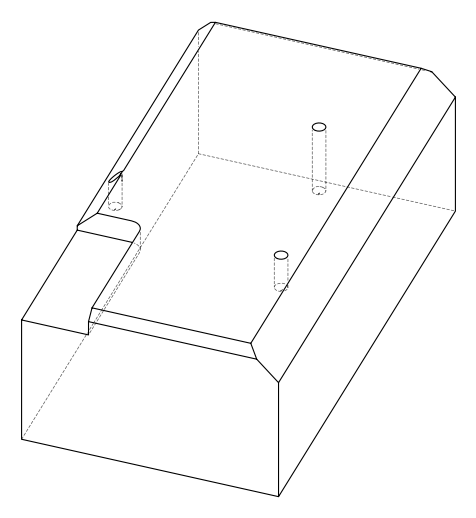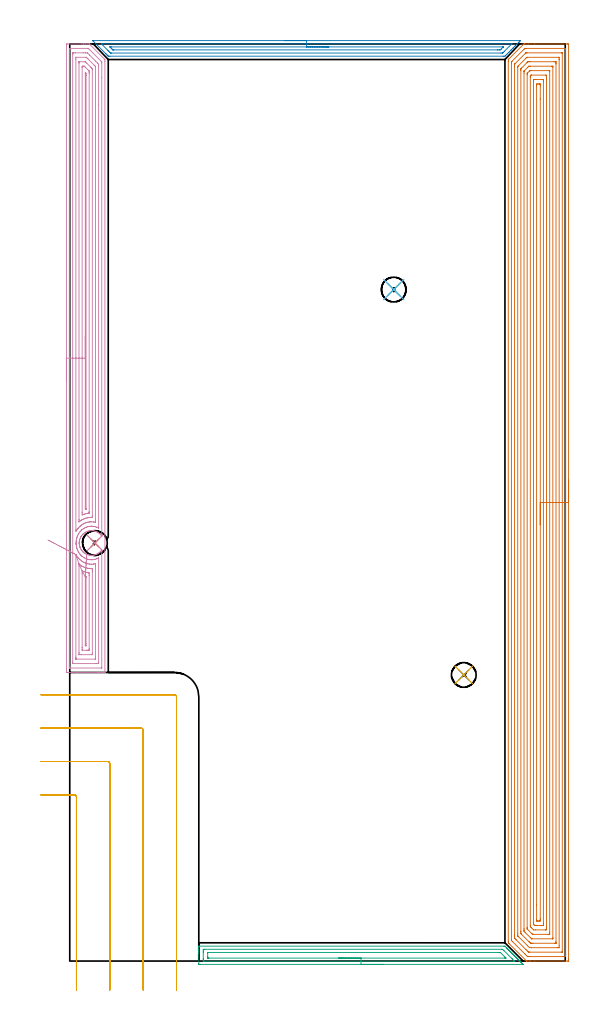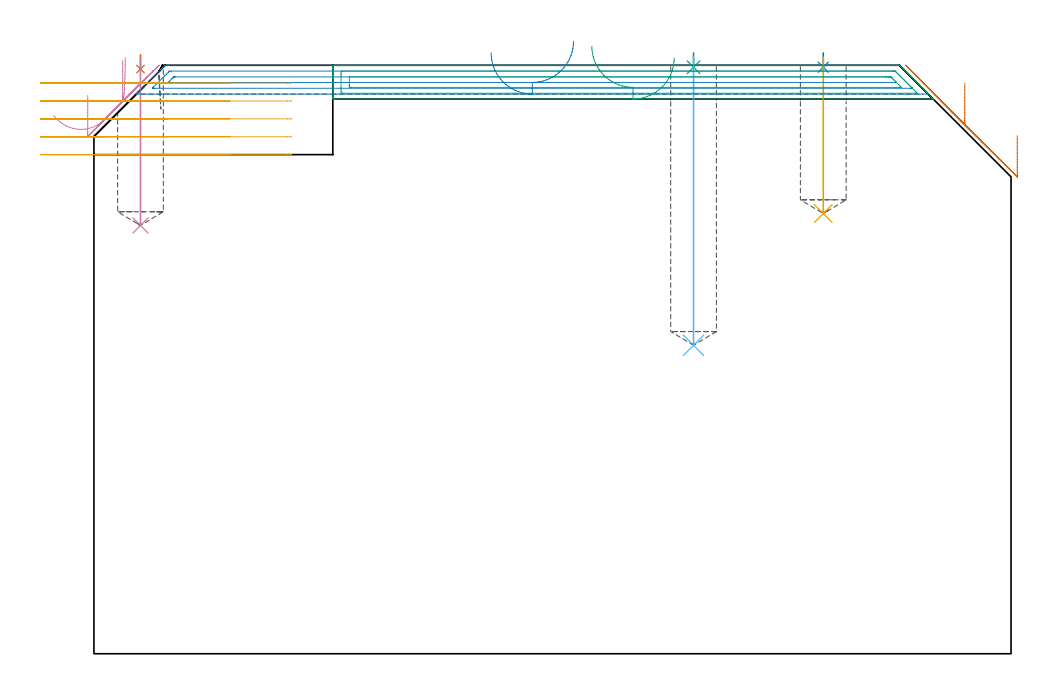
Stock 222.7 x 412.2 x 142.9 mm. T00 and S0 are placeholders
(PLAN: 11 operations, 3 tool changes, 64.4 min)
(1 SPOT_DRILL | STEP1POCKET | NXT0321_9005460120000 | 0.03 min | 10 mm3)
(2 SPOT_DRILL_1 | STEP1POCKET_1 | NXT0321_9005460120000 | 0.03 min | 1 mm3)
(3 SPOT_DRILL_2 | STEP1POCKET_2 | NXT0321_9005460120000 | 0.03 min | 1 mm3)
(4 DRILL_BLIND_HOLE_INTO_CENTER | STEP1POCKET | UGT0301_222 | 0.16 min | 3526 mm3)
(5 DRILL_BLIND_HOLE_INTO_CENTER_1 | STEP1POCKET_1 | UGT0301_222 | 0.15 min | 3253 mm3)
(6 DRILL_BLIND_HOLE_INTO_CENTER_2 | STEP1POCKET_2 | UGT0301_222 | 0.28 min | 6336 mm3)
(7 AREA_MILL | FG_CHAMFER_SURFACE | UGT0205_001 | 33.17 min | 151365 mm3)
(8 AREA_MILL_1 | FG_CHAMFER_SURFACE_1 | UGT0205_001 | 4.64 min | 4696 mm3)
(9 AREA_MILL_2 | FG_CHAMFER_SURFACE_2 | UGT0205_001 | 3.64 min | 4889 mm3)
(10 AREA_MILL_3 | FG_CHAMFER_SURFACE_3 | UGT0205_001 | 15.81 min | 42612 mm3)
(11 MILL_CORNER_NOTCH_RECTANGULAR | CORNER_NOTCH_RECTANGULAR | UGT0201_104 | Follow Part, ap 5, ae 75% | 6.49 min | 161397 mm3)
(TOOL NXT0321_9005460120000 | NC Spot Drill, 142deg, 12mm, Carbide, Uncoated | D12 PA142 FL30 Z2)
(TOOL UGT0301_222 | Twist Drill 11.1 mm | D11.1 PA118 FL92 Z2)
(TOOL UGT0205_001 | Chamfer Mill 20 x 3 x 45 deg. | D20 FL50 Z2)
(TOOL UGT0201_104 | End Mill 20 mm | D20 FL22 Z2)
(OP 1 SPOT_DRILL)
G17 G21 G94 G90
T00 M6
G54
G17 G0 G90 X11.3 Y187.9 S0 M3
G43 Z152.9 H0
G94 G81 G98 Z141.972 F250. R145.45
G80
M5
M2
(OP 2 SPOT_DRILL_1)
G17 G21 G94 G90
T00 M6
G54
G17 G0 G90 X177.1 Y128.6 S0 M3
G43 Z152.9 H0
G94 G81 G98 Z142.422 F250. R145.9
G80
M5
M2
(OP 3 SPOT_DRILL_2)
G17 G21 G94 G90
T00 M6
G54
G17 G0 G90 X145.6 Y301.8 S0 M3
G43 Z152.9 H0
G94 G81 G98 Z142.422 F250. R145.9
G80
M5
M2
(OP 4 DRILL_BLIND_HOLE_INTO_CENTER)
G17 G21 G94 G90
T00 M6
G54
G17 G0 G90 X11.3 Y187.9 S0 M3
G43 Z152.9 H0
G94 G81 G98 Z104. F250. R144.45
G80
M5
M2
(OP 5 DRILL_BLIND_HOLE_INTO_CENTER_1)
G17 G21 G94 G90
T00 M6
G54
G17 G0 G90 X177.1 Y128.6 S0 M3
G43 Z152.9 H0
G94 G81 G98 Z106.9 F250. R144.9
G80
M5
M2
(OP 6 DRILL_BLIND_HOLE_INTO_CENTER_2)
G17 G21 G94 G90
T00 M6
G54
G17 G0 G90 X145.6 Y301.8 S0 M3
G43 Z152.9 H0
G94 G81 G98 Z74.9 F250. R144.9
G80
M5
M2
(OP 7 AREA_MILL)
G17 G21 G94 G90
T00 M6
G54
G17 G0 G90 X224.2 Y216.1 S1061 M3
G43 Z152.9 H0
Z125.8
G94 G1 Y216.062 Z124.928 F250.
Y215.948 Z124.063
Y215.759 Z123.212
Y215.497 Z122.38
Y215.163 Z121.574
Y214.76 Z120.8
Y214.292 Z120.064
Y213.76 Z119.372
Y213.171 Z118.729
Y212.528 Z118.14
Y211.836 Z117.608
Y211.1 Z117.14
Y210.326 Z116.737
Y209.52 Z116.403
Y208.688 Z116.141
Y207.836 Z115.952
Y206.972 Z115.838
Y206.1 Z115.8
Y0.904
X224.199 Y0.619 Z115.801
X224.193 Y0.017 Z115.804
X224.192 Y0.007 Z115.806
X223.593 Y0. Z116.405
X209.037 Z130.959
X206.977 Z133.019
X206.633 Z133.362
X205.638 Z134.362
X205.299 Y0.007 Z134.7
X205.294 Y0.009 Z134.705
X205.149 Y0.151 Z134.85
X197.503 Y7.797 Z142.497
X197.153 Y8.15 Z142.846
X197.107 Y8.199 Z142.892
X197.1 Y8.659 Z142.9
Y404.434
X197.105 Y405.206 Z142.891
X197.227 Y405.328 Z142.772
X197.261 Y405.362 Z142.737
X204.031 Y412.131 Z135.968
X204.09 Y412.19 Z135.907
X204.348 Y412.199 Z135.648
X204.643 Y412.2 Z135.357
X206.084 Z133.912
X209.037 Z130.959
X223.593 Z116.405
X223.869 Y412.198 Z116.128
X224.192 Y412.19 Z115.806
X224.199 Y411.867 Z115.799
X224.2 Y206.1 Z115.8
X222.786 Z117.214
Y2.32
X222.785 Y2.234 Z117.215
X222.781 Y2.062 Z117.219
X222.779 Y2.017 Z117.221
X222.773 Y2.009 Z117.227
X222.75 Y2.006 Z117.25
X222.7 Y2.003 Z117.3
X222.212 Y2. Z117.788
X221.807 Z118.193
X207.038 Z132.962
X206.633 Y2.002 Z133.367
X206.14 Y2.006 Z133.86
X205.741 Y2.019 Z134.259
X205.347 Y2.405 Z134.653
X204.848 Y2.902 Z135.152
X204.451 Y3.299 Z135.549
X199.091 Y8.659 Z140.909
X198.6 Y9.153 Z141.4
X198.553 Y9.205 Z141.447
X198.531 Y9.23 Z141.469
X198.521 Y9.296 Z141.479
X198.516 Y9.467 Z141.484
X198.515 Y9.553 Z141.485
X198.514 Y403.626 Z141.486
X198.516 Y403.713 Z141.484
X198.52 Y403.884 Z141.48
X198.528 Y404.167 Z141.472
X198.6 Y404.245 Z141.4
X198.693 Y404.341 Z141.307
X198.784 Y404.434 Z141.216
X204.145 Y409.795 Z135.855
X204.501 Y410.142 Z135.499
X204.549 Y410.187 Z135.451
X204.646 Y410.191 Z135.354
X204.848 Y410.196 Z135.152
X205.336 Y410.2 Z134.664
X222.7 Y410.199 Z117.3
X222.758 Y410.198 Z117.242
X222.774 Y410.195 Z117.226
X222.777 Y410.192 Z117.223
X222.78 Y410.166 Z117.22
X222.784 Y410.052 Z117.216
X222.786 Y409.88 Z117.214
Y409.795
Y206.1
X221.372 Z118.628
X221.371 Y4.192 Z118.629
X221.37 Y4.078 Z118.63
X221.367 Y4.022 Z118.633
X221.366 Y4.015 Z118.634
X221.353 Y4.01 Z118.647
X221.299 Y4.005 Z118.701
X221.106 Y4.001 Z118.894
X206.633 Y4. Z133.367
X206.441 Y4.002 Z133.559
X206.313 Y4.006 Z133.687
X206.213 Y4.01 Z133.787
X206.167 Y4.044 Z133.833
X206.01 Y4.192 Z133.99
X205.741 Y4.459 Z134.259
X205.113 Y5.086 Z134.887
X200.647 Y9.553 Z139.353
X200.385 Y9.818 Z139.615
X200.074 Y10.138 Z139.926
X199.935 Y10.298 Z140.065
X199.933 Y10.446 Z140.067
X199.93 Y10.902 Z140.07
X199.929 Y11.339 Z140.071
X199.928 Y11.797 Z140.072
X199.929 Y402.211 Z140.071
X199.93 Y402.647 Z140.07
X199.934 Y403.099 Z140.066
X199.937 Y403.125 Z140.063
X199.947 Y403.141 Z140.053
X199.978 Y403.175 Z140.022
X200.058 Y403.258 Z139.942
X204.848 Y408.048 Z135.152
X204.945 Y408.138 Z135.055
X204.985 Y408.174 Z135.015
X205.024 Y408.19 Z134.976
X205.198 Y408.194 Z134.802
X205.549 Y408.199 Z134.451
X221.107 Y408.2 Z118.893
X221.235 Y408.198 Z118.765
X221.337 Y408.193 Z118.663
X221.365 Y408.19 Z118.635
X221.367 Y408.184 Z118.633
X221.369 Y408.16 Z118.631
X221.371 Y408.008 Z118.629
X221.372 Y206.1 Z118.628
X219.957 Z120.043
Y6.872
X219.951 Y6.05 Z120.049
X219.942 Y6.01 Z120.058
X219.892 Y6.007 Z120.108
X219.783 Y6.003 Z120.217
X219.565 Y6.001 Z120.435
X219.13 Y6. Z120.87
X207.505 Z132.495
X206.633 Y6.025 Z133.367
X205.776 Y6.872 Z134.224
X205.741 Y6.908 Z134.259
X201.74 Y10.909 Z138.26
X201.525 Y11.125 Z138.475
X201.419 Y11.235 Z138.581
X201.368 Y11.293 Z138.632
X201.349 Y11.317 Z138.651
X201.343 Y12.233 Z138.657
Y401.754
X201.345 Y401.961 Z138.655
X201.348 Y402.064 Z138.652
X201.35 Y402.086 Z138.65
X201.362 Y402.104 Z138.638
X201.394 Y402.14 Z138.606
X201.587 Y402.337 Z138.413
X204.848 Y405.599 Z135.152
X205.16 Y405.909 Z134.84
X205.355 Y406.099 Z134.645
X205.427 Y406.166 Z134.573
X205.47 Y406.19 Z134.53
X205.762 Y406.2 Z134.238
X219.575 Y406.199 Z120.425
X219.787 Y406.197 Z120.213
X219.893 Y406.193 Z120.107
X219.941 Y406.19 Z120.059
X219.95 Y406.16 Z120.05
X219.957 Y405.393 Z120.043
Y405.328
Y206.1
X218.543 Z121.457
Y8.659
X218.542 Y8.354 Z121.458
X218.537 Y8.047 Z121.463
X218.536 Y8.014 Z121.464
X218.524 Y8.01 Z121.476
X218.484 Y8.005 Z121.516
X218.402 Y8.002 Z121.598
X218.237 Y8. Z121.763
X218.003 Z121.997
X208.184 Z131.816
X207.526 Y8.004 Z132.474
X207.285 Y8.007 Z132.715
X207.124 Y8.017 Z132.876
X207.063 Y8.047 Z132.937
X206.959 Y8.146 Z133.041
X206.828 Y8.272 Z133.172
X206.633 Y8.465 Z133.367
X206.439 Y8.659 Z133.561
X203.063 Y12.036 Z136.937
X202.868 Y12.233 Z137.132
X202.803 Y12.306 Z137.197
X202.764 Y12.353 Z137.236
X202.762 Y12.387 Z137.238
X202.759 Y12.537 Z137.241
X202.757 Y13.126 Z137.243
Y13.433
Y400.273
X202.759 Y400.861 Z137.241
X202.762 Y401.013 Z137.238
X202.764 Y401.048 Z137.236
X202.78 Y401.07 Z137.22
X202.814 Y401.11 Z137.186
X203.063 Y401.364 Z136.937
X205.491 Y403.791 Z134.509
X205.741 Y404.037 Z134.259
X205.874 Y404.164 Z134.126
X205.918 Y404.19 Z134.082
X205.979 Y404.195 Z134.021
X206.633 Y404.199 Z133.367
X206.867 Y404.2 Z133.133
X217.578 Z122.422
X218.237 Y404.199 Z121.763
X218.475 Y404.196 Z121.525
X218.527 Y404.19 Z121.473
X218.536 Y404.175 Z121.464
X218.539 Y404.132 Z121.461
X218.542 Y403.541 Z121.458
X218.543 Y403.234 Z121.457
Y206.1
X217.129 Z122.871
Y10.446
X217.126 Y10.107 Z122.874
X217.124 Y10.024 Z122.876
X217.123 Y10.011 Z122.877
X217.099 Y10.007 Z122.901
X217.046 Y10.003 Z122.954
X216.897 Y10. Z123.103
X207.749 Y10.001 Z132.251
X207.637 Y10.002 Z132.363
X207.582 Y10.006 Z132.418
X207.556 Y10.01 Z132.444
X207.526 Y10.033 Z132.474
X207.103 Y10.446 Z132.897
X204.848 Y12.7 Z135.152
X204.424 Y13.126 Z135.576
X204.282 Y13.275 Z135.718
X204.178 Y13.385 Z135.822
X204.176 Y13.465 Z135.824
X204.172 Y13.803 Z135.828
X204.171 Y14.02 Z135.829
Y14.697
Y399.074
X204.173 Y399.749 Z135.827
X204.176 Y399.967 Z135.824
X204.178 Y400.005 Z135.822
X204.201 Y400.041 Z135.799
X204.264 Y400.11 Z135.736
X204.36 Y400.21 Z135.64
X205.902 Y401.754 Z134.098
X206.271 Y402.117 Z133.729
X206.323 Y402.164 Z133.677
X206.357 Y402.19 Z133.643
X206.411 Y402.192 Z133.589
X206.633 Y402.197 Z133.367
X207.081 Y402.2 Z132.919
X216.452 Z123.548
X216.901 Y402.198 Z123.099
X217.081 Y402.192 Z122.919
X217.119 Y402.19 Z122.881
X217.122 Y402.124 Z122.878
X217.127 Y401.972 Z122.873
X217.128 Y401.754 Z122.872
X217.129 Y206.1 Z122.871
X215.715 Z124.285
Y12.971
X215.713 Y12.233 Z124.287
X215.711 Y12.081 Z124.289
X215.708 Y12.028 Z124.292
X215.7 Y12.01 Z124.3
X215.675 Y12.007 Z124.325
X215.559 Y12.004 Z124.441
X214.899 Y12. Z125.101
X214.667 Z125.333
X208.419 Y12.001 Z131.581
X208.186 Y12.005 Z131.814
X208.031 Y12.01 Z131.969
X207.991 Y12.017 Z132.009
X207.971 Y12.033 Z132.029
X207.929 Y12.071 Z132.071
X207.764 Y12.233 Z132.236
X205.659 Y14.339 Z134.341
X205.619 Y14.381 Z134.381
X205.6 Y14.404 Z134.4
X205.594 Y14.414 Z134.406
X205.592 Y14.447 Z134.408
X205.587 Y14.757 Z134.413
X205.586 Y14.913 Z134.414
X205.585 Y15.069 Z134.415
Y398.336
X205.587 Y398.705 Z134.413
X205.59 Y398.889 Z134.41
X205.592 Y398.977 Z134.408
X205.674 Y399.074 Z134.326
X205.706 Y399.108 Z134.294
X205.741 Y399.143 Z134.259
X206.599 Y400.001 Z133.401
X206.633 Y400.034 Z133.367
X206.801 Y400.19 Z133.199
X206.963 Y400.194 Z133.037
X207.294 Y400.199 Z132.706
X215.327 Y400.2 Z124.673
X215.559 Y400.199 Z124.441
X215.637 Y400.196 Z124.363
X215.697 Y400.19 Z124.303
X215.708 Y400.187 Z124.292
X215.71 Y400.166 Z124.29
X215.713 Y400.123 Z124.287
X215.714 Y399.967 Z124.286
X215.715 Y399.812 Z124.285
Y206.1
X214.301 Z125.699
X214.3 Y15.28 Z125.7
Y14.913
X214.297 Y14.389 Z125.703
X214.294 Y14.02 Z125.707
X213.793 Y14. Z126.207
X213.774 Z126.226
X209.311 Z130.689
X208.431 Y14.02 Z131.569
X208.419 Y14.03 Z131.581
X207.533 Y14.913 Z132.467
X207.085 Y15.366 Z132.915
X207.031 Y15.424 Z132.969
X207.007 Y15.451 Z132.993
X207.005 Y15.491 Z132.995
X207.002 Y15.631 Z132.998
X207. Y15.806 Z133.
Y397.287
X207.002 Y397.812 Z132.998
X207.004 Y397.905 Z132.996
X207.006 Y397.946 Z132.994
X207.033 Y397.975 Z132.967
X207.239 Y398.18 Z132.761
X207.507 Y398.199 Z132.493
X207.526 Z132.474
X213.774 Z126.226
X214.293 Y398.18 Z125.707
X214.298 Y397.656 Z125.702
X214.301 Y396.394 Z125.699
Y206.1
X212.886 Z127.114
Y16.7
X212.881 Y16.01 Z127.119
X212.684 Y16.004 Z127.316
X211.989 Y16.001 Z128.011
X211.795 Y16. Z128.205
X210.01 Z129.99
X209.311 Y16.004 Z130.689
X209.111 Y16.007 Z130.889
X208.937 Y16.016 Z131.063
X208.895 Y16.019 Z131.105
X208.792 Y16.116 Z131.208
X208.644 Y16.262 Z131.356
X208.419 Y16.49 Z131.581
X208.414 Y16.7 Z131.586
Y16.705
Y395.5
X208.419 Y396.19 Z131.581
X208.616 Y396.196 Z131.384
X209.311 Y396.199 Z130.689
X209.505 Y396.2 Z130.495
X212.183 Y396.199 Z127.817
X212.881 Y396.19 Z127.119
X212.886 Y395.5 Z127.114
Y206.1
X211.472 Z128.528
Y19.004
X211.47 Y18.487 Z128.53
X211.466 Y18.117 Z128.534
X211.455 Y18.01 Z128.545
X211.339 Y18.005 Z128.661
X211.096 Y18.001 Z128.904
X210.69 Y18. Z129.31
X210.204 Z129.796
X210.042 Y18.002 Z129.958
X209.912 Y18.007 Z130.088
X209.835 Y18.013 Z130.165
X209.832 Y18.111 Z130.168
X209.829 Y18.487 Z130.171
X209.828 Y25.215 Z130.172
Y393.196
X209.83 Y393.713 Z130.17
X209.834 Y394.083 Z130.166
X209.845 Y394.19 Z130.155
X209.961 Y394.195 Z130.039
X210.204 Y394.199 Z129.796
X210.61 Y394.2 Z129.39
X211.096 Z128.904
X211.258 Y394.198 Z128.742
X211.388 Y394.193 Z128.612
X211.465 Y394.187 Z128.535
X211.468 Y394.089 Z128.532
X211.471 Y393.713 Z128.529
X211.472 Y393.337 Z128.528
Y387.486
Y206.1
Y205.228 Z128.566
Y204.364 Z128.68
Y203.512 Z128.869
Y202.68 Z129.131
Y201.874 Z129.465
Y201.1 Z129.868
Y200.364 Z130.336
Y199.672 Z130.867
Y199.029 Z131.457
Y198.44 Z132.1
Y197.908 Z132.792
Y197.44 Z133.528
Y197.037 Z134.302
Y196.703 Z135.108
Y196.441 Z135.94
Y196.252 Z136.791
Y196.138 Z137.656
Y196.1 Z138.528
G0 Z152.9
M5
M2
(OP 8 AREA_MILL_1)
G17 G21 G94 G90
T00 M6
G54
G17 G0 G90 X96.45 Y413.7 S1061 M3
G43 Z152.9 H0
Z145.9
G94 G1 X96.488 Z145.028 F250.
X96.602 Z144.164
X96.791 Z143.312
X97.053 Z142.48
X97.387 Z141.674
X97.79 Z140.9
X98.259 Z140.164
X98.79 Z139.472
X99.379 Z138.829
X100.022 Z138.24
X100.714 Z137.708
X101.45 Z137.24
X102.224 Z136.837
X103.03 Z136.503
X103.862 Z136.241
X104.714 Z136.052
X105.578 Z135.938
X106.45 Z135.9
X202.584
X202.586 Y413.695 Z135.904
X202.584 Y413.685 Z135.914
X202.179 Y413.278 Z136.32
X201.989 Y413.088 Z136.511
X201.872 Y412.972 Z136.628
X201.739 Y412.838 Z136.759
X201.691 Y412.79 Z136.808
X201.031 Y412.131 Z137.469
X200.86 Y411.959 Z137.638
X200.189 Y411.289 Z138.311
X199.981 Y411.079 Z138.517
X199.348 Y410.448 Z139.151
X199.31 Y410.41 Z139.19
X199.102 Y410.2 Z139.396
X198.507 Y409.607 Z139.992
X198.417 Y409.516 Z140.082
X198.223 Y409.321 Z140.275
X197.666 Y408.766 Z140.834
X197.524 Y408.623 Z140.975
X197.343 Y408.441 Z141.155
X196.825 Y407.925 Z141.675
X196.464 Y407.562 Z142.034
X195.987 Y407.087 Z142.513
X195.738 Y406.838 Z142.76
X195.605 Y406.705 Z142.89
X194.846 Y406.7 Z142.9
X18.054
X17.295 Y406.705 Z142.89
X17.244 Y406.754 Z142.842
X17.162 Y406.837 Z142.761
X17.025 Y406.973 Z142.624
X16.875 Y407.122 Z142.473
X16.715 Y407.284 Z142.314
X16.6 Y407.399 Z142.199
X16.435 Y407.562 Z142.033
X16.269 Y407.73 Z141.868
X10.654 Y413.346 Z136.253
X10.465 Y413.537 Z136.063
X10.319 Y413.693 Z135.906
X10.465 Y413.7 Z135.9
X106.45
Y412.286 Z137.314
X198.417 Y412.285 Z137.315
X198.533 Y412.284 Z137.316
X198.67 Y412.28 Z137.32
X198.718 Y412.278 Z137.322
X198.709 Y412.267 Z137.333
X198.633 Y412.186 Z137.414
X198.512 Y412.062 Z137.538
X198.417 Y411.967 Z137.633
X195.331 Y408.881 Z140.719
X194.845 Y408.395 Z141.205
X194.646 Y408.199 Z141.401
X194.597 Y408.154 Z141.446
X194.57 Y408.131 Z141.469
X194.534 Y408.121 Z141.479
X193.838 Y408.114 Z141.486
X18.832 Y408.115 Z141.485
X18.444 Y408.119 Z141.481
X18.352 Y408.121 Z141.479
X18.228 Y408.234 Z141.366
X18.055 Y408.399 Z141.201
X17.569 Y408.881 Z140.719
X17.162 Y409.288 Z140.312
X14.483 Y411.967 Z137.633
X14.256 Y412.197 Z137.403
X14.218 Y412.237 Z137.363
X14.187 Y412.273 Z137.327
X14.223 Y412.279 Z137.321
X14.483 Y412.284 Z137.316
X14.598 Y412.285 Z137.315
X106.45 Y412.286 Z137.314
Y410.872 Z138.728
X194.61 Y410.871 Z138.729
X194.692 Y410.87 Z138.73
X194.845 Y410.866 Z138.734
X194.854 Y410.864 Z138.736
X194.851 Y410.857 Z138.743
X194.845 Y410.846 Z138.754
X193.856 Y409.856 Z139.744
X193.758 Y409.76 Z139.84
X193.525 Y409.536 Z140.064
X193.292 Y409.532 Z140.068
X193.06 Y409.53 Z140.07
X192.402 Y409.529 Z140.071
X192.167 Y409.528 Z140.072
X19.84 Y409.529 Z140.071
X19.605 Y409.53 Z140.07
X19.448 Y409.533 Z140.067
X19.394 Y409.535 Z140.065
X19.362 Y409.549 Z140.051
X19.318 Y409.59 Z140.01
X19.141 Y409.76 Z139.84
X18.948 Y409.952 Z139.648
X18.262 Y410.64 Z138.96
X18.055 Y410.851 Z138.749
X18.051 Y410.866 Z138.734
X18.055 Y410.867 Z138.733
X18.713 Y410.871 Z138.729
X106.45 Y410.872 Z138.728
X107.322 Z138.766
X108.187 Z138.88
X109.038 Z139.069
X109.87 Z139.332
X110.676 Z139.665
X111.45 Z140.068
X112.186 Z140.537
X112.878 Z141.068
X113.521 Z141.657
X114.11 Z142.301
X114.642 Z142.993
X115.11 Z143.728
X115.513 Z144.502
X115.847 Z145.308
X116.109 Z146.14
X116.298 Z146.992
X116.412 Z147.857
X116.45 Z148.728
G0 Z152.9
M5
M2
(OP 9 AREA_MILL_2)
G17 G21 G94 G90
T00 M6
G54
G17 G0 G90 X140.9 Y-1.5 S1061 M3
G43 Z152.9 H0
Z144.7
G94 G1 X140.862 Z143.828 F250.
X140.748 Z142.964
X140.559 Z142.112
X140.297 Z141.28
X139.963 Z140.474
X139.56 Z139.7
X139.092 Z138.964
X138.56 Z138.272
X137.971 Z137.629
X137.328 Z137.04
X136.636 Z136.508
X135.9 Z136.04
X135.126 Z135.637
X134.32 Z135.303
X133.488 Z135.041
X132.636 Z134.852
X131.772 Z134.738
X130.9 Z134.7
X58.606
X58.26 Y-1.497 Z134.702
X58.01 Y-1.491 Z134.706
X58. Y-1.238 Z134.959
Y3.488 Z139.682
Y4.058 Z140.255
Y4.376 Z140.573
Y4.946 Z141.142
Y5.265 Z141.46
Y5.902 Z142.101
Y6.308 Z142.507
X58.006 Y6.665 Z142.856
X58.01 Y6.697 Z142.888
X58.16 Y6.7 Z142.9
X195.161
X195.604 Y6.693 Z142.892
X195.661 Y6.639 Z142.839
X195.704 Y6.597 Z142.796
X196.149 Y6.153 Z142.349
X196.24 Y6.06 Z142.26
X196.351 Y5.949 Z142.149
X196.445 Y5.857 Z142.053
X196.535 Y5.765 Z141.965
X196.649 Y5.652 Z141.851
X196.741 Y5.561 Z141.757
X196.83 Y5.471 Z141.67
X196.946 Y5.354 Z141.554
X197.037 Y5.265 Z141.461
X197.124 Y5.176 Z141.375
X197.244 Y5.057 Z141.256
X197.333 Y4.969 Z141.165
X197.419 Y4.881 Z141.081
X197.541 Y4.759 Z140.959
X197.629 Y4.673 Z140.869
X197.714 Y4.587 Z140.786
X197.839 Y4.462 Z140.661
X197.925 Y4.376 Z140.573
X198.008 Y4.292 Z140.491
X198.136 Y4.164 Z140.364
X198.221 Y4.08 Z140.277
X198.303 Y3.997 Z140.196
X198.434 Y3.867 Z140.066
X198.518 Y3.784 Z139.98
X198.598 Y3.703 Z139.902
X198.731 Y3.569 Z139.769
X198.814 Y3.488 Z139.684
X198.893 Y3.408 Z139.607
X199.029 Y3.272 Z139.471
X199.11 Y3.192 Z139.388
X199.187 Y3.113 Z139.312
X199.326 Y2.974 Z139.174
X199.406 Y2.896 Z139.092
X199.482 Y2.818 Z139.018
X199.624 Y2.677 Z138.876
X199.702 Y2.6 Z138.796
X199.777 Y2.524 Z138.723
X199.921 Y2.379 Z138.578
X199.998 Y2.304 Z138.5
X200.071 Y2.229 Z138.428
X200.219 Y2.082 Z138.281
X200.294 Y2.008 Z138.204
X200.366 Y1.934 Z138.133
X200.516 Y1.784 Z137.983
X200.59 Y1.712 Z137.908
X200.661 Y1.64 Z137.839
X200.814 Y1.487 Z137.686
X200.886 Y1.416 Z137.612
X200.956 Y1.345 Z137.544
X201.111 Y1.189 Z137.388
X201.182 Y1.12 Z137.316
X201.25 Y1.05 Z137.249
X201.409 Y0.892 Z137.091
X201.478 Y0.823 Z137.02
X201.545 Y0.756 Z136.955
X201.706 Y0.594 Z136.793
X201.774 Y0.527 Z136.724
X201.84 Y0.461 Z136.66
X202.004 Y0.297 Z136.496
X202.07 Y0.231 Z136.428
X202.134 Y0.166 Z136.365
X202.301 Y-0.001 Z136.198
X202.367 Y-0.065 Z136.132
X202.429 Y-0.128 Z136.071
X202.599 Y-0.298 Z135.901
X202.663 Y-0.361 Z135.836
X202.724 Y-0.423 Z135.776
X202.896 Y-0.596 Z135.603
X202.959 Y-0.657 Z135.54
X203.018 Y-0.718 Z135.481
X203.194 Y-0.893 Z135.306
X203.255 Y-0.953 Z135.243
X203.428 Y-1.128 Z135.072
X203.491 Y-1.191 Z135.009
X203.698 Y-1.397 Z134.801
X203.789 Y-1.489 Z134.709
X203.79 Y-1.496 Z134.702
X203.789 Y-1.499 Z134.699
X203.56 Y-1.5 Z134.7
X130.9
Y-0.086 Z136.114
X60.412 Y-0.085 Z136.115
X60.391
X60.01 Y-0.065 Z136.135
X60.002 Y0.322 Z136.522
X60.001 Y0.823 Z137.023
X60. Y1.213 Z137.413
Y3.878 Z140.078
X60.001 Y4.376 Z140.576
X60.002 Y4.764 Z140.964
X60.01 Y5.265 Z141.465
X60.371 Y5.285 Z141.485
X60.391
X194.248
X194.269 Y5.284 Z141.484
X194.574 Y5.265 Z141.465
X195.161 Y4.688 Z140.888
X198.731 Y1.119 Z137.319
X199.027 Y0.823 Z137.023
X199.624 Y0.223 Z136.423
X199.903 Y-0.065 Z136.135
X199.643 Y-0.084 Z136.116
X199.624 Y-0.085 Z136.115
X130.9 Y-0.086 Z136.114
Y1.328 Z137.528
X62.561 Y1.329 Z137.529
X62.176 Y1.331 Z137.531
X62.049 Y1.333 Z137.533
X62.011 Y1.335 Z137.535
X62.007 Y1.419 Z137.619
X62.003 Y1.536 Z137.736
X62.001 Y1.712 Z137.912
X62. Y1.887 Z138.087
X62.002 Y3.662 Z139.862
X62.01 Y3.838 Z140.038
X62.017 Y3.866 Z140.066
X62.033 Y3.867 Z140.067
X62.08 Y3.87 Z140.07
X62.176 Y3.871 Z140.071
X192.991
X193.376 Y3.869 Z140.069
X193.503 Y3.866 Z140.066
X193.522 Y3.865 Z140.065
X193.539 Y3.853 Z140.053
X193.575 Y3.822 Z140.022
X193.644 Y3.756 Z139.956
X195.688 Y1.712 Z137.912
X196.054 Y1.343 Z137.543
Y1.333 Z137.533
X195.545 Y1.329 Z137.529
X130.9 Y1.328 Z137.528
X130.028 Z137.567
X129.164 Z137.68
X128.312 Z137.869
X127.48 Z138.132
X126.674 Z138.465
X125.9 Z138.868
X125.164 Z139.337
X124.472 Z139.868
X123.829 Z140.457
X123.24 Z141.101
X122.708 Z141.793
X122.24 Z142.528
X121.837 Z143.302
X121.503 Z144.108
X121.241 Z144.94
X121.052 Z145.792
X120.938 Z146.657
X120.9 Z147.528
G0 Z152.9
M5
M2
(OP 10 AREA_MILL_3)
G17 G21 G94 G90
T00 M6
G54
G17 G0 G90 X-1.5 Y260.95 S1061 M3
G43 Z152.9 H0
Z135.6
G94 G1 Y260.988 Z134.728 F250.
Y261.102 Z133.864
Y261.291 Z133.012
Y261.553 Z132.18
Y261.887 Z131.374
Y262.29 Z130.6
Y262.758 Z129.864
Y263.29 Z129.172
Y263.879 Z128.529
Y264.522 Z127.94
Y265.214 Z127.409
Y265.95 Z126.94
Y266.724 Z126.537
Y267.53 Z126.203
Y268.362 Z125.941
Y269.213 Z125.752
Y270.078 Z125.638
Y270.95 Z125.6
Y411.588
X-1.497 Y411.871 Z125.602
X-1.492 Y412.19 Z125.606
X-1.168 Y412.2 Z125.93
X5.364 Z132.459
X5.926 Z133.023
X6.257 Z133.353
X6.819 Z133.915
X7.15 Z134.245
X7.813 Z134.913
X8.605 Z135.704
X8.773 Y412.197 Z135.865
X8.812 Y412.19 Z135.904
X8.936 Y412.064 Z136.035
X8.966 Y412.034 Z136.065
X15.663 Y405.337 Z142.762
X15.803 Y405.2 Z142.897
X15.8 Y404.476 Z142.9
Y129.866
X15.797 Y129.71 Z142.888
X15.765 Y129.704 Z142.856
X15.739 Y129.702 Z142.83
X15.345 Y129.7 Z142.445
X14.956 Z142.056
X14.294 Z141.389
X13.07 Z140.167
X12.508 Z139.602
X3.412 Z130.51
X-0.606 Z126.491
X-0.887 Y129.701 Z126.21
X-1.123 Y129.703 Z125.975
X-1.492 Y129.707 Z125.606
X-1.497 Y130.312 Z125.603
X-1.5 Y130.925 Z125.6
Y270.95
X-0.086 Z127.014
X-0.085 Y409.893 Z127.015
X-0.084 Y409.985 Z127.016
X-0.079 Y410.168 Z127.021
X-0.075 Y410.192 Z127.025
X-0.068 Y410.194 Z127.032
X-0.044 Y410.198 Z127.056
X0.006 Y410.199 Z127.106
X8.043 Z135.143
X8.176 Y410.197 Z135.276
X8.282 Y410.193 Z135.382
X8.349 Y410.189 Z135.449
X8.393 Y410.148 Z135.493
X8.747 Y409.802 Z135.847
X14.105 Y404.444 Z141.205
X14.294 Y404.25 Z141.394
X14.375 Y404.163 Z141.475
X14.382 Y403.826 Z141.482
X14.385 Y403.643 Z141.485
X14.386 Y397.128 Z141.486
Y191.833
X14.383 Y191.081 Z141.483
X14.381 Y191.032 Z141.481
X14.38 Y191.028 Z141.48
X14.372 Y191.032 Z141.472
X14.335 Y191.084 Z141.435
X13.982 Y191.54 Z141.082
X13.777 Y191.765 Z140.877
X13.562 Y191.977 Z140.662
X13.093 Y192.355 Z140.193
X12.686 Y192.627 Z139.786
X12.268 Y192.869 Z139.368
X12.205 Y192.899 Z139.305
X11.764 Y193.079 Z138.864
X11.316 Y193.228 Z138.416
X10.873 Y193.334 Z137.973
X10.427 Y193.404 Z137.527
X9.983 Y193.437 Z137.083
X9.539 Y193.433 Z136.639
X9.093 Y193.394 Z136.193
X8.65 Y193.319 Z135.75
X8.203 Y193.204 Z135.303
X7.761 Y193.06 Z134.861
X7.335 Y192.869 Z134.435
X6.873 Y192.604 Z133.973
X6.446 Y192.306 Z133.546
X6.036 Y191.977 Z133.136
X5.984 Y191.926 Z133.084
X5.605 Y191.519 Z132.705
X5.262 Y191.084 Z132.361
X5.096 Y190.836 Z132.195
X4.955 Y190.585 Z132.052
X4.916 Y190.519 Z132.014
X4.853 Y190.392 Z131.952
X4.754 Y190.192 Z131.852
X4.581 Y189.749 Z131.676
X4.471 Y189.396 Z131.568
X4.442 Y189.3 Z131.537
X4.431 Y189.246 Z131.525
X4.347 Y188.874 Z131.446
X4.343 Y188.855 Z131.441
X4.283 Y188.407 Z131.374
X4.279 Y188.353 Z131.369
X4.264 Y188.184 Z131.359
Y188.179
Y188.154 Z131.357
X4.26 Y187.98 Z131.355
X4.259 Y187.907 Z131.351
Y187.847
X4.261 Y187.792 Z131.355
Y187.79
X4.271 Y187.601 Z131.361
X4.275 Y187.515 Z131.365
X4.282 Y187.46 Z131.371
X4.325 Y187.068 Z131.421
X4.336 Y187.014 Z131.431
X4.351 Y186.926 Z131.449
X4.411 Y186.622 Z131.505
X4.427 Y186.567 Z131.52
X4.453 Y186.469 Z131.551
X4.471 Y186.406 Z131.57
X4.503 Y186.296 Z131.601
X4.539 Y186.174 Z131.634
X4.56 Y186.121 Z131.653
X4.665 Y185.83 Z131.763
X4.702 Y185.73 Z131.799
X4.887 Y185.341 Z131.985
X5.095 Y184.962 Z132.195
X5.175 Y184.838 Z132.275
X5.375 Y184.577 Z132.474
X5.404 Y184.538 Z132.504
X5.526 Y184.379 Z132.626
X5.911 Y183.945 Z133.011
X5.984 Y183.875 Z133.084
X6.418 Y183.515 Z133.518
X6.873 Y183.193 Z133.973
X7.099 Y183.053 Z134.199
X7.427 Y182.89 Z134.527
X7.761 Y182.739 Z134.861
X8.203 Y182.596 Z135.303
X8.65 Y182.481 Z135.75
X9.093 Y182.406 Z136.193
X9.539 Y182.367 Z136.639
X9.983 Y182.363 Z137.083
X10.427 Y182.396 Z137.527
X10.873 Y182.466 Z137.973
X11.316 Y182.572 Z138.416
X11.764 Y182.721 Z138.864
X12.205 Y182.906 Z139.305
X12.501 Y183.053 Z139.601
X12.801 Y183.239 Z139.901
X13.093 Y183.441 Z140.193
X13.397 Y183.684 Z140.497
X13.687 Y183.945 Z140.787
X13.982 Y184.259 Z141.082
X14.21 Y184.541 Z141.31
X14.345 Y184.73 Z141.445
X14.383 Y184.781 Z141.483
X14.384 Y184.782 Z141.484
X14.385 Y184.732 Z141.485
X14.386 Y184.69 Z141.486
X14.385 Y132.007 Z141.485
X14.384 Y131.915 Z141.484
X14.379 Y131.733 Z141.479
X14.375 Y131.708 Z141.475
X14.368 Y131.706 Z141.468
X14.344 Y131.703 Z141.444
X14.294 Y131.701 Z141.394
X0.404 Y131.7 Z127.504
X0.006 Y131.704 Z127.106
X-0.05 Y131.706 Z127.05
X-0.079 Y131.709 Z127.021
X-0.086 Y132.098 Z127.014
Y270.95
X1.329 Z128.429
Y407.586
X1.331 Y408.016 Z128.431
X1.333 Y408.131 Z128.433
X1.335 Y408.181 Z128.435
X1.424 Y408.19 Z128.524
X1.61 Y408.198 Z128.71
X1.792 Y408.199 Z128.892
X2.501 Y408.2 Z129.601
X6.073 Z133.173
X6.967 Y408.199 Z134.067
X7.15 Y408.198 Z134.25
X7.869 Y408.19 Z134.969
X8.043 Y408.05 Z135.143
X8.082 Y408.016 Z135.182
X8.936 Y407.165 Z136.036
X11.615 Y404.486 Z138.715
X12.508 Y403.592 Z139.608
X12.547 Y403.551 Z139.647
X12.964 Y403.095 Z140.064
X12.968 Y402.658 Z140.068
X12.971 Y402.196 Z140.071
Y385.021
Y194.879
X12.969 Y194.755 Z140.069
X12.967 Y194.673 Z140.067
X12.965 Y194.639 Z140.065
X12.936 Y194.652 Z140.036
X12.685 Y194.77 Z139.785
X12.508 Y194.847 Z139.608
X12.094 Y195.017 Z139.194
X11.615 Y195.172 Z138.715
X10.879 Y195.339 Z137.979
X10.722 Y195.36 Z137.822
X10.316 Y195.405 Z137.416
X9.893 Y195.433 Z136.993
X9.829 Y195.432 Z136.929
X9.418 Y195.416 Z136.518
X9.044 Y195.388 Z136.144
X8.936 Y195.372 Z136.036
X8.29 Y195.249 Z135.39
X8.043 Y195.185 Z135.143
X7.597 Y195.05 Z134.697
X7.403 Y194.985 Z134.503
X7.15 Y194.875 Z134.25
X6.963 Y194.79 Z134.063
X6.601 Y194.604 Z133.701
X6.385 Y194.475 Z133.485
X6.257 Y194.394 Z133.357
X5.855 Y194.113 Z132.955
X5.364 Y193.736 Z132.464
X5.35 Y193.725 Z132.45
X5.334 Y193.711 Z132.434
X4.91 Y193.271 Z132.01
X4.763 Y193.113 Z131.863
X4.487 Y192.787 Z131.587
X4.471 Y192.766 Z131.571
X4.121 Y192.275 Z131.221
X3.909 Y191.925 Z131.009
X3.79 Y191.713 Z130.89
X3.578 Y191.29 Z130.678
X3.5 Y191.11 Z130.6
X3.468 Y191.032 Z130.568
X3.343 Y190.702 Z130.443
X3.261 Y190.456 Z130.361
X3.163 Y190.139 Z130.263
X3.067 Y189.757 Z130.167
X2.962 Y189.246 Z130.062
X2.941 Y189.118 Z130.041
X2.924 Y189.007 Z130.024
X2.887 Y188.701 Z129.987
X2.859 Y188.353 Z129.959
X2.849 Y187.985 Z129.949
X2.85 Y187.625 Z129.95
X2.851 Y187.584 Z129.951
X2.856 Y187.46 Z129.956
X2.862 Y187.372 Z129.962
X2.871 Y187.274 Z129.971
X2.961 Y186.567 Z130.061
X2.986 Y186.417 Z130.086
X3.022 Y186.231 Z130.122
X3.09 Y185.925 Z130.19
X3.161 Y185.674 Z130.261
X3.239 Y185.405 Z130.339
X3.389 Y184.971 Z130.489
X3.464 Y184.781 Z130.564
X3.578 Y184.522 Z130.678
X3.787 Y184.098 Z130.887
X3.903 Y183.888 Z131.003
X4.113 Y183.532 Z131.213
X4.471 Y183.038 Z131.571
X4.504 Y182.996 Z131.604
X4.904 Y182.535 Z132.004
X5.033 Y182.39 Z132.133
X5.329 Y182.103 Z132.429
X5.364 Y182.072 Z132.464
X5.548 Y181.918 Z132.648
X6.257 Y181.403 Z133.357
X6.373 Y181.326 Z133.473
X6.561 Y181.21 Z133.661
X7.15 Y180.926 Z134.25
X7.342 Y180.84 Z134.442
X7.623 Y180.737 Z134.723
X8.043 Y180.615 Z135.143
X8.392 Y180.524 Z135.492
X8.81 Y180.443 Z135.91
X8.936 Y180.428 Z136.036
X9.351 Y180.389 Z136.451
X9.779 Y180.367 Z136.879
X9.829 Y180.368 Z136.929
X10.244 Y180.39 Z137.344
X10.619 Y180.42 Z137.719
X10.722 Y180.435 Z137.822
X11.082 Y180.498 Z138.182
X11.368 Y180.563 Z138.468
X11.615 Y180.628 Z138.715
X12.052 Y180.772 Z139.152
X12.508 Y180.957 Z139.608
X12.685 Y181.032 Z139.785
X12.931 Y181.142 Z140.031
X12.96 Y181.152 Z140.06
X12.965 Y181.151 Z140.065
X12.967 Y181.139 Z140.067
X12.97 Y181.08 Z140.07
X12.971 Y181.018 Z140.071
Y180.966
Y134.314
X12.969 Y133.884 Z140.069
X12.967 Y133.769 Z140.067
X12.965 Y133.719 Z140.065
X12.875 Y133.71 Z139.975
X12.69 Y133.702 Z139.79
X12.508 Y133.701 Z139.608
X11.799 Y133.7 Z138.899
X1.608 Y133.701 Z128.708
X1.486 Y133.703 Z128.586
X1.388 Y133.708 Z128.488
X1.335 Y133.712 Z128.435
X1.334 Y133.731 Z128.434
X1.331 Y133.884 Z128.431
X1.329 Y134.347 Z128.429
Y270.95
X2.743 Z129.843
Y405.337
X2.748 Y406.167 Z129.848
X2.75 Y406.19 Z129.85
X2.77 Y406.193 Z129.87
X2.823 Y406.197 Z129.923
X2.931 Y406.199 Z130.031
X7.18 Y406.2 Z134.28
X7.396 Y406.193 Z134.496
X7.447 Y406.19 Z134.547
X7.589 Y406.055 Z134.689
X7.771 Y405.877 Z134.871
X8.043 Y405.608 Z135.143
X8.314 Y405.337 Z135.414
X10.992 Y402.658 Z138.092
X11.262 Y402.384 Z138.362
X11.44 Y402.199 Z138.54
X11.55 Y402.079 Z138.65
X11.557 Y401.765 Z138.657
Y198.175
X11.552 Y197.346 Z138.652
X11.55 Y197.283 Z138.65
X11.422 Y197.259 Z138.522
X11.271 Y197.283 Z138.371
X10.722 Y197.369 Z137.822
X10.622 Y197.383 Z137.722
X9.829 Y197.425 Z136.929
X9.684 Y197.428 Z136.784
X9.314 Y197.411 Z136.414
X8.936 Y197.382 Z136.036
X8.846 Y197.373 Z135.946
X8.32 Y197.283 Z135.42
X8.089 Y197.236 Z135.189
X8.043 Y197.224 Z135.143
X7.398 Y197.034 Z134.498
X7.15 Y196.955 Z134.25
X6.748 Y196.792 Z133.848
X6.257 Y196.55 Z133.357
X5.957 Y196.39 Z133.057
X5.593 Y196.16 Z132.693
X5.364 Y196. Z132.464
X5.074 Y195.787 Z132.174
X4.697 Y195.497 Z131.797
X4.577 Y195.391 Z131.677
X4.471 Y195.29 Z131.571
X4.132 Y194.943 Z131.232
X3.817 Y194.604 Z130.917
X3.708 Y194.474 Z130.808
X3.578 Y194.311 Z130.678
X3.321 Y193.968 Z130.421
X3.134 Y193.711 Z130.234
X3.038 Y193.567 Z130.138
X2.956 Y193.44 Z130.056
X2.752 Y193.112 Z129.852
X2.743 Y193.652 Z129.843
Y193.711
Y270.95
X4.157 Z131.257
Y403.551
X4.158 Y403.864 Z131.258
X4.162 Y404.179 Z131.262
X4.164 Y404.191 Z131.264
X4.168 Y404.194 Z131.268
X4.187 Y404.198 Z131.287
X4.228 Y404.199 Z131.328
X4.309 Y404.2 Z131.409
X6.502 Y404.199 Z133.602
X6.826 Y404.194 Z133.926
X6.986 Y404.19 Z134.086
X7.15 Y404.04 Z134.25
X7.648 Y403.551 Z134.748
X9.436 Y401.765 Z136.536
X9.829 Y401.37 Z136.929
X10.076 Y401.117 Z137.176
X10.135 Y401.055 Z137.235
X10.138 Y400.977 Z137.238
X10.141 Y400.872 Z137.241
X10.142 Y400.559 Z137.242
X10.143 Y199.961 Z137.243
X10.142 Y199.649 Z137.242
X10.139 Y199.543 Z137.239
X10.136 Y199.461 Z137.236
X10.129 Y199.429 Z137.229
X10.099 Y199.428 Z137.199
X9.829 Y199.425 Z136.929
X9.48 Y199.417 Z136.58
X8.936 Y199.382 Z136.036
X8.655 Y199.35 Z135.755
X8.043 Y199.241 Z135.143
X7.899 Y199.212 Z134.999
X7.342 Y199.068 Z134.442
X7.193 Y199.025 Z134.293
X7.15 Y199.011 Z134.25
X6.79 Y198.889 Z133.89
X6.537 Y198.788 Z133.637
X6.257 Y198.668 Z133.357
X5.927 Y198.506 Z133.027
X5.364 Y198.21 Z132.464
X5.342 Y198.197 Z132.442
X5.306 Y198.175 Z132.406
X4.806 Y197.841 Z131.906
X4.231 Y197.429 Z131.331
X4.172 Y197.388 Z131.272
X4.164 Y197.452 Z131.264
X4.16 Y197.507 Z131.26
X4.158 Y197.595 Z131.258
X4.157 Y198.175 Z131.257
Y198.49
Y270.95
X5.571 Z132.671
X5.572 Y401.558 Z132.672
X5.573 Y401.765 Z132.673
X5.576 Y402.108 Z132.676
X5.578 Y402.184 Z132.678
X5.678 Y402.191 Z132.778
X5.825 Y402.198 Z132.925
X6.257 Y402.199 Z133.357
X6.402 Y402.197 Z133.502
X6.517 Y402.192 Z133.617
X6.551 Y402.189 Z133.651
X6.574 Y402.17 Z133.674
X6.621 Y402.128 Z133.721
X6.987 Y401.765 Z134.087
X7.15 Y401.602 Z134.25
X8.043 Y400.709 Z135.143
X8.408 Y400.344 Z135.508
X8.589 Y400.159 Z135.689
X8.679 Y400.066 Z135.779
X8.72 Y400.02 Z135.82
X8.722 Y399.98 Z135.822
X8.728 Y399.295 Z135.828
Y399.087
X8.729 Y201.955 Z135.829
X8.727 Y201.747 Z135.827
X8.723 Y201.405 Z135.823
X8.722 Y201.39 Z135.822
X8.708 Y201.382 Z135.808
X8.653 Y201.37 Z135.753
X8.565 Y201.355 Z135.665
X8.454 Y201.336 Z135.554
X8.043 Y201.259 Z135.143
X7.705 Y201.192 Z134.805
X7.15 Y201.048 Z134.25
X6.998 Y201.006 Z134.098
X6.495 Y200.854 Z133.595
X6.323 Y200.789 Z133.423
X5.589 Y200.477 Z132.689
X5.578 Y200.64 Z132.678
X5.575 Y200.854 Z132.675
X5.571 Y201.54 Z132.671
Y201.747
Y270.95
X6.985 Z134.085
Y398.358
X6.988 Y399.087 Z134.088
X6.989 Y399.247 Z134.089
X6.992 Y399.289 Z134.092
X7.081 Y399.212 Z134.181
X7.15 Y399.15 Z134.25
X7.214 Y399.087 Z134.314
X7.279 Y399.014 Z134.379
X7.308 Y398.978 Z134.408
X7.31 Y398.962 Z134.41
X7.313 Y398.924 Z134.413
X7.315 Y398.194 Z134.415
Y398.029
X7.314 Y203.369 Z134.414
X7.312 Y203.204 Z134.412
X7.309 Y203.158 Z134.409
X7.306 Y203.14 Z134.406
X7.3 Y203.136 Z134.4
X7.254 Y203.12 Z134.354
X7.15 Y203.093 Z134.25
X6.994 Y203.057 Z134.094
X6.989 Y203.368 Z134.089
X6.986 Y203.533 Z134.086
Y203.697
X6.985 Y204.426 Z134.085
Y270.95
Y271.822 Z134.123
Y272.686 Z134.237
Y273.538 Z134.426
Y274.37 Z134.688
Y275.176 Z135.022
Y275.95 Z135.425
Y276.686 Z135.894
Y277.378 Z136.425
Y278.021 Z137.014
Y278.61 Z137.657
Y279.141 Z138.35
Y279.61 Z139.085
Y280.013 Z139.859
Y280.347 Z140.665
Y280.609 Z141.497
Y280.798 Z142.349
Y280.912 Z143.214
Y280.95 Z144.085
G0 Z152.9
X-9.774 Y189.219
Z130.693
G1 X-9.236 Y188.938 Z130.066
X-8.651 Y188.634 Z129.495
X-8.024 Y188.308 Z128.983
X-7.361 Y187.962 Z128.535
X-6.665 Y187.6 Z128.153
X-5.942 Y187.224 Z127.842
X-5.198 Y186.836 Z127.602
X-4.438 Y186.441 Z127.437
X-3.668 Y186.04 Z127.347
X-2.895 Y185.637 Z127.333
X-2.123 Y185.236 Z127.395
X-1.359 Y184.838 Z127.532
X-0.608 Y184.447 Z127.744
X0.123 Y184.066 Z128.029
X0.83 Y183.698 Z128.385
X1.506 Y183.346 Z128.809
X2.147 Y183.013 Z129.298
X2.748 Y182.7 Z129.848
X2.751 Y182.698 Z129.851
X2.775 Y182.663 Z129.875
X3.123 Y182.103 Z130.223
X3.578 Y181.493 Z130.678
X3.815 Y181.21 Z130.915
X4.12 Y180.862 Z131.22
X4.471 Y180.516 Z131.571
X4.697 Y180.317 Z131.797
X5.364 Y179.807 Z132.464
X5.584 Y179.644 Z132.684
X5.921 Y179.424 Z133.021
X6.257 Y179.247 Z133.357
X6.619 Y179.061 Z133.719
X6.966 Y178.912 Z134.066
X7.15 Y178.847 Z134.25
X7.987 Y178.587 Z135.087
X8.043 Y178.573 Z135.143
X8.214 Y178.531 Z135.314
X8.936 Y178.423 Z136.036
X9.059 Y178.408 Z136.159
X9.829 Y178.375 Z136.929
X9.983 Y178.377 Z137.083
X10.722 Y178.428 Z137.822
X10.815 Y178.438 Z137.915
X11.381 Y178.531 Z138.481
X11.454 Y178.538 Z138.554
X11.55 Y178.531 Z138.65
X11.557 Y177.638 Z138.657
Y136.563
X11.552 Y135.733 Z138.652
X11.55 Y135.71 Z138.65
X11.53 Y135.707 Z138.63
X11.477 Y135.703 Z138.577
X11.369 Y135.701 Z138.469
X2.925 Z130.025
X2.821 Y135.703 Z129.921
X2.77 Y135.707 Z129.87
X2.75 Y135.71 Z129.85
X2.749 Y135.725 Z129.849
X2.743 Y136.505 Z129.843
Y136.563
Y182.443
X2.744 Y182.614 Z129.844
X2.746 Y182.697 Z129.846
X2.748 Y182.7 Z129.848
X4.173 Y178.423 Z131.273
X4.231 Y178.383 Z131.331
X4.286 Y178.345 Z131.386
X4.797 Y177.97 Z131.897
X5.273 Y177.638 Z132.373
X5.364 Y177.583 Z132.464
X5.494 Y177.508 Z132.594
X6.257 Y177.133 Z133.357
X6.591 Y176.983 Z133.691
X7.081 Y176.814 Z134.181
X7.15 Y176.793 Z134.25
X7.31 Y176.745 Z134.41
X8.043 Y176.555 Z135.143
X8.276 Y176.512 Z135.376
X8.936 Y176.42 Z136.036
X9.286 Y176.395 Z136.386
X9.829 Y176.374 Z136.929
X10.002 Y176.369 Z137.102
X10.136 Y176.365 Z137.236
X10.139 Y176.166 Z137.239
X10.142 Y175.852 Z137.242
X10.143 Y175.538 Z137.243
Y174.959
Y138.349
X10.142 Y138.036 Z137.242
X10.138 Y137.722 Z137.238
X10.136 Y137.709 Z137.236
X10.132 Y137.706 Z137.232
X10.113 Y137.702 Z137.213
X10.072 Y137.701 Z137.172
X9.991 Y137.7 Z137.091
X5.12 Z132.22
X4.471 Y137.702 Z131.571
X4.223 Y137.704 Z131.323
X4.174 Y137.71 Z131.274
X4.164 Y137.724 Z131.264
X4.161 Y137.765 Z131.261
X4.158 Y138.349 Z131.258
X4.157 Y138.663 Z131.257
Y177.638
X4.158 Y178.218 Z131.258
X4.161 Y178.306 Z131.261
X4.164 Y178.362 Z131.264
X4.173 Y178.423 Z131.273
X5.578 Y175.289 Z132.678
X6.138 Y175.078 Z133.238
X6.257 Y175.036 Z133.357
X6.476 Y174.959 Z133.576
X7.15 Y174.759 Z134.25
X7.433 Y174.677 Z134.533
X7.788 Y174.588 Z134.888
X8.043 Y174.542 Z135.143
X8.548 Y174.454 Z135.648
X8.672 Y174.428 Z135.772
X8.722 Y174.403 Z135.822
X8.725 Y174.277 Z135.825
X8.727 Y174.066 Z135.827
X8.729 Y173.38 Z135.829
Y173.173
X8.728 Y140.342 Z135.828
X8.727 Y140.134 Z135.827
X8.724 Y139.792 Z135.824
X8.722 Y139.715 Z135.822
X8.622 Y139.709 Z135.722
X8.475 Y139.702 Z135.575
X8.043 Y139.701 Z135.143
X7.584 Y139.7 Z134.684
X5.797 Y139.702 Z132.897
X5.621 Y139.707 Z132.721
X5.586 Y139.71 Z132.686
X5.578 Y139.77 Z132.678
X5.574 Y139.924 Z132.674
X5.572 Y140.134 Z132.672
X5.571 Y140.82 Z132.671
Y141.027
Y174.066
X5.572 Y174.751 Z132.672
X5.578 Y175.289 Z132.678
X6.992 Y172.749 Z134.092
X7.002 Z134.102
X7.033 Y172.743 Z134.133
X7.15 Y172.713 Z134.25
X7.282 Y172.676 Z134.382
X7.302 Y172.667 Z134.402
X7.307 Y172.663 Z134.407
X7.31 Y172.642 Z134.41
X7.313 Y172.555 Z134.413
X7.314 Y172.445 Z134.414
X7.315 Y172.28 Z134.415
X7.314 Y142.649 Z134.414
X7.312 Y141.92 Z134.412
X7.31 Y141.76 Z134.41
X7.308 Y141.711 Z134.408
X7.26 Y141.707 Z134.36
X7.15 Y141.704 Z134.25
X7.077 Y141.705 Z134.177
X7.019 Y141.71 Z134.119
X6.992 Y141.717 Z134.092
X6.99 Y141.756 Z134.09
X6.987 Y141.92 Z134.087
X6.986 Y142.085 Z134.086
Y172.445
X6.987 Y172.61 Z134.087
X6.99 Y172.719 Z134.09
X6.992 Y172.749 Z134.092
X7.048 Y173.614 Z134.186
X7.103 Y174.468 Z134.355
X7.156 Y175.305 Z134.598
X7.208 Y176.117 Z134.913
X7.258 Y176.898 Z135.297
X7.306 Y177.643 Z135.749
X7.351 Y178.346 Z136.263
X7.393 Y179.001 Z136.838
X7.432 Y179.604 Z137.467
X7.467 Y180.15 Z138.146
X7.498 Y180.635 Z138.871
X7.525 Y181.055 Z139.635
X7.547 Y181.407 Z140.433
X7.565 Y181.688 Z141.259
X7.579 Y181.896 Z142.106
X7.587 Y182.03 Z142.968
X7.591 Y182.088 Z143.838
X7.59 Y182.071 Z144.71
G0 Z152.9
M5
M2
(OP 11 MILL_CORNER_NOTCH_RECTANGULAR)
G17 G21 G94 G90
T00 M6
G54
G17 G0 G90 X3. Y-13. S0 M3
G43 Z152.9 H0
Z138.56
G94 G1 Y-10. F250.
Y73.706 F500.
G3 X2.006 Y74.7 R1.
G1 X-10.
X-13. F250.
G0 Z152.9
X18. Y-13.
Z138.56
G1 Y-10.
Y88.705 F500.
G3 X17.005 Y89.7 R1.
G1 X-10.
X-13. F250.
G0 Z152.9
X33. Y-13.
Z138.56
G1 Y-10.
Y103.705 F500.
G3 X32.005 Y104.7 R1.
G1 X-10.
X-13. F250.
G0 Z152.9
X48. Y-13.
Z138.56
G1 Y-10.
Y118.705 F500.
G3 X47.005 Y119.7 R1.
G1 X-10.
X-13. F250.
G0 Z152.9
X3. Y-13.
Z134.22
G1 Y-10.
Y73.706 F500.
G3 X2.006 Y74.7 R1.
G1 X-10.
X-13. F250.
G0 Z152.9
X18. Y-13.
Z134.22
G1 Y-10.
Y88.705 F500.
G3 X17.005 Y89.7 R1.
G1 X-10.
X-13. F250.
G0 Z152.9
X33. Y-13.
Z134.22
G1 Y-10.
Y103.705 F500.
G3 X32.005 Y104.7 R1.
G1 X-10.
X-13. F250.
G0 Z152.9
X48. Y-13.
Z134.22
G1 Y-10.
Y118.705 F500.
G3 X47.005 Y119.7 R1.
G1 X-10.
X-13. F250.
G0 Z152.9
X3. Y-13.
Z129.88
G1 Y-10.
Y73.706 F500.
G3 X2.006 Y74.7 R1.
G1 X-10.
X-13. F250.
G0 Z152.9
X18. Y-13.
Z129.88
G1 Y-10.
Y88.705 F500.
G3 X17.005 Y89.7 R1.
G1 X-10.
X-13. F250.
G0 Z152.9
X33. Y-13.
Z129.88
G1 Y-10.
Y103.705 F500.
G3 X32.005 Y104.7 R1.
G1 X-10.
X-13. F250.
G0 Z152.9
X48. Y-13.
Z129.88
G1 Y-10.
Y118.705 F500.
G3 X47.005 Y119.7 R1.
G1 X-10.
X-13. F250.
G0 Z152.9
X3. Y-13.
Z125.54
G1 Y-10.
Y73.706 F500.
G3 X2.006 Y74.7 R1.
G1 X-10.
X-13. F250.
G0 Z152.9
X18. Y-13.
Z125.54
G1 Y-10.
Y88.705 F500.
G3 X17.005 Y89.7 R1.
G1 X-10.
X-13. F250.
G0 Z152.9
X33. Y-13.
Z125.54
G1 Y-10.
Y103.705 F500.
G3 X32.005 Y104.7 R1.
G1 X-10.
X-13. F250.
G0 Z152.9
X48. Y-13.
Z125.54
G1 Y-10.
Y118.705 F500.
G3 X47.005 Y119.7 R1.
G1 X-10.
X-13. F250.
G0 Z152.9
X3. Y-13.
Z121.2
G1 Y-10.
Y73.706 F500.
G3 X2.006 Y74.7 R1.
G1 X-10.
X-13. F250.
G0 Z152.9
X18. Y-13.
Z121.2
G1 Y-10.
Y88.705 F500.
G3 X17.005 Y89.7 R1.
G1 X-10.
X-13. F250.
G0 Z152.9
X33. Y-13.
Z121.2
G1 Y-10.
Y103.705 F500.
G3 X32.005 Y104.7 R1.
G1 X-10.
X-13. F250.
G0 Z152.9
X48. Y-13.
Z121.2
G1 Y-10.
Y118.705 F500.
G3 X47.005 Y119.7 R1.
G1 X-10.
X-13. F250.
G0 Z152.9
M5
M2
